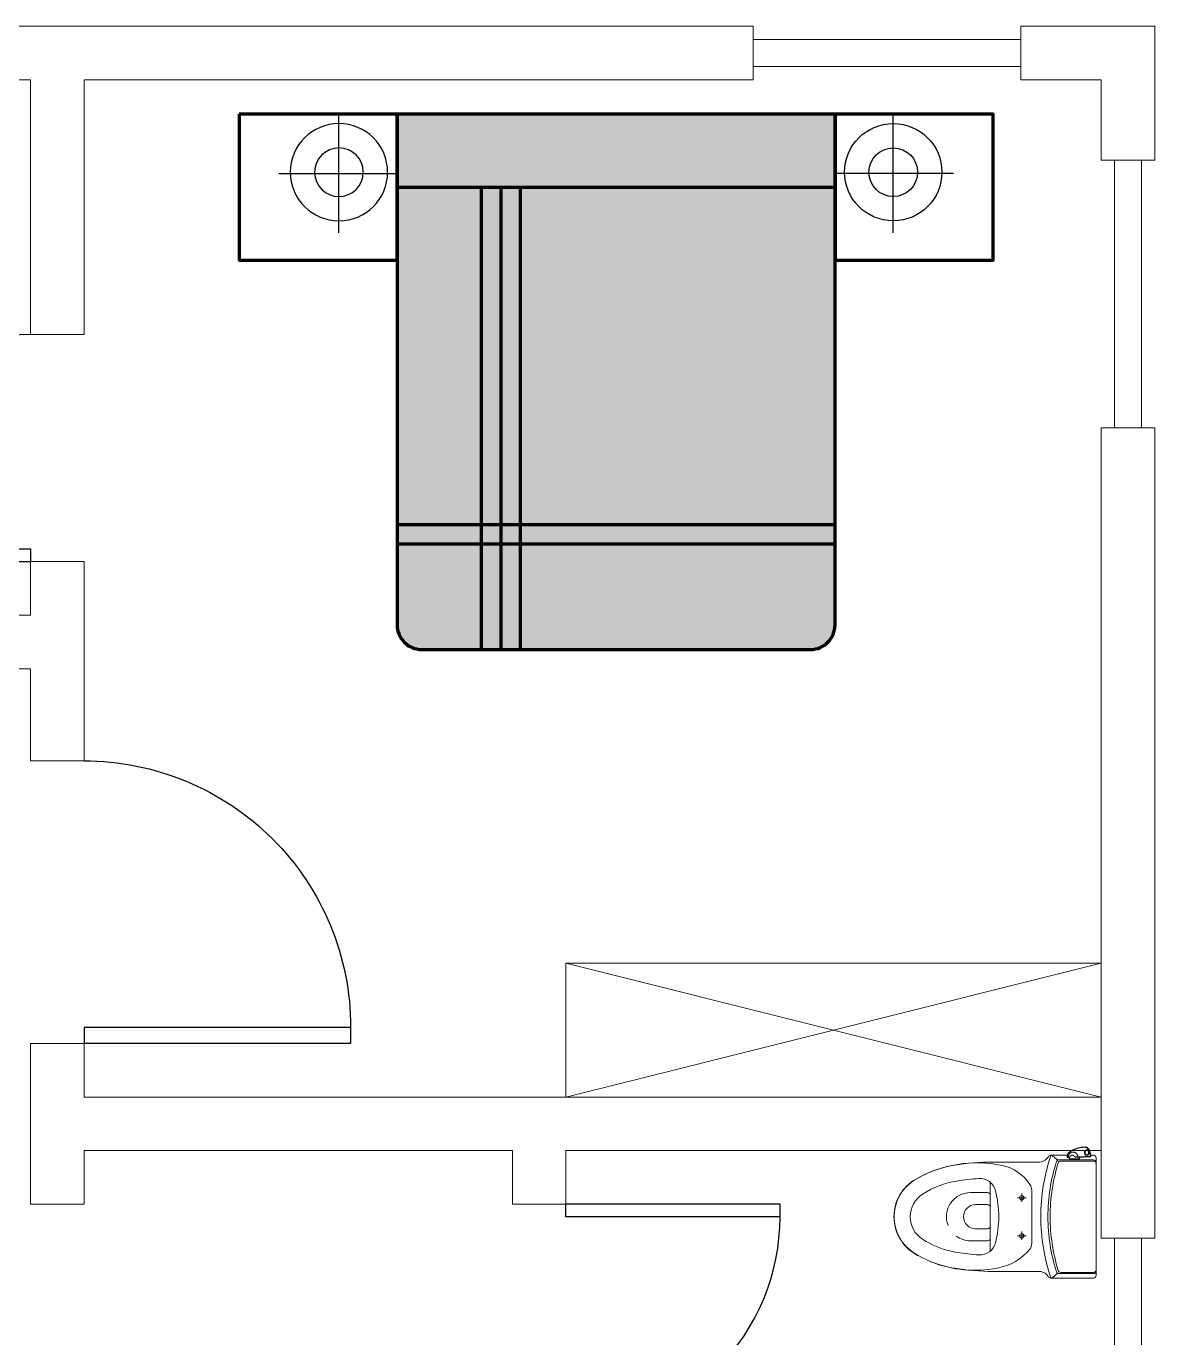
# Model space of a CAD drawing. Header units: inches. Extents: x -179 to 300, y 123 to 718.
# Drawn here: x 251.74 to 261.84, y 290.03 to 301.77 of the extents above; entities that cross this region are included whole.
import ezdxf

# ---------------------------------------------------------------- set-up
doc = ezdxf.new("R2010")
doc.units = ezdxf.units.IN
doc.header["$MEASUREMENT"] = 0
doc.linetypes.add('ACAD_ISO02W100', pattern=[15, 12, -3])
doc.layers.add('FUR', color=6, linetype='Continuous')

# ---------------------------------------------------------------- blocks, each defined once
blk = doc.blocks.new('DESK4')
at = {"color": 0}
for p, q in [((0, 1), (-0.06, 1)), ((0, 0), (-0.06, 0))]:
    blk.add_line(p, q, dxfattribs=at)
blk.add_lwpolyline([(-0.06, 1), (-0.06, 0)], dxfattribs=at)
blk.add_lwpolyline([(1, 0, 0.414214), (0, 1), (0, 0)], format="xyb", dxfattribs=at)
blk = doc.blocks.new('A$C255C3C12')
at = {"layer": 'FUR'}
for p, q in [((243.5, 486.7), (243.5, 0)), ((487.1, 239.3), (0, 239.3))]:
    blk.add_line(p, q, dxfattribs=at)
for radius in [200, 100]:
    blk.add_circle((238.2, 239.3), radius, dxfattribs=at)
blk = doc.blocks.new('豪华大床')
at = {"linetype": 'ACAD_ISO02W100', "lineweight": 100, "true_color": 0xcd2027}
h = blk.add_hatch(color=242, dxfattribs=at)
h.dxf.hatch_style = 1
h.paths.add_polyline_path([(300, 2450), (0, 2450), (0, 650), (300, 650)])
at = {"linetype": 'ACAD_ISO02W100', "lineweight": 100, "true_color": 0xf8d731}
h = blk.add_hatch(color=40, dxfattribs=at)
h.dxf.hatch_style = 1
h.paths.add_polyline_path([(1687.8, 2450), (300, 2450), (300, 1155.6), (1687.8, 1155.6)])
h.paths.add_polyline_path([(1687.8, 995.6), (300, 995.6), (300, 650), (600, 650), (1687.8, 650)])
h.paths.add_polyline_path([(2200, 995.6), (1767.8, 995.6), (1767.8, 650), (2100, 650, 0.414214), (2200, 750)])
h.paths.add_polyline_path([(2200, 2350, 0.414214), (2100, 2450), (1767.8, 2450), (1767.8, 1155.6), (2200, 1155.6)])
at = {"linetype": 'ACAD_ISO02W100', "lineweight": 100, "true_color": 0x991b1e}
h = blk.add_hatch(color=244, dxfattribs=at)
h.dxf.hatch_style = 1
h.paths.add_polyline_path([(1767.8, 2450), (1687.8, 2450), (1687.8, 1155.6), (1767.8, 1155.6)])
h.paths.add_polyline_path([(1767.8, 1155.6), (1687.8, 1155.6), (1687.8, 1075.6), (1767.8, 1075.6)])
h.paths.add_polyline_path([(2200, 1155.6), (1767.8, 1155.6), (1767.8, 1075.6), (2200, 1075.6)])
h.paths.add_polyline_path([(2200, 1075.6), (1767.8, 1075.6), (1767.8, 995.6), (2200, 995.6)])
h.paths.add_polyline_path([(1767.8, 1075.6), (1687.8, 1075.6), (1687.8, 995.6), (1767.8, 995.6)])
h.paths.add_polyline_path([(1767.8, 995.6), (1687.8, 995.6), (1687.8, 650), (1767.8, 650)])
h.paths.add_polyline_path([(1687.8, 1155.6), (300, 1155.6), (300, 1075.6), (1687.8, 1075.6)])
h.paths.add_polyline_path([(1687.8, 1075.6), (300, 1075.6), (300, 995.6), (1687.8, 995.6)])
at = {"layer": 'FUR', "color": 0, "lineweight": 100}
for p, q in [((300, 650), (300, 2450)), ((1687.8, 2450), (1687.8, 650)), ((1767.8, 2450), (1767.8, 650)), ((300, 1155.6), (2200, 1155.6)), ((300, 1075.6), (2200, 1075.6)), ((300, 995.6), (2200, 995.6))]:
    blk.add_line(p, q, dxfattribs=at)
for points in [[(0, 2450), (600, 2450), (600, 3100), (0, 3100)], [(0, 0), (600, 0), (600, 650), (0, 650)]]:
    blk.add_lwpolyline(points, close=True, dxfattribs=at)
blk.add_lwpolyline([(0, 650), (2100, 650, 0.414214), (2200, 750), (2200, 2350, 0.414214), (2100, 2450), (0, 2450)], format="xyb", close=True, dxfattribs=at)
blk.add_blockref('A$C255C3C12', (0, 2450), dxfattribs=at)
at = {"layer": 'FUR', "color": 0, "lineweight": 100, "xscale": -1, "rotation": 180}
blk.add_blockref('A$C255C3C12', (0, 650), dxfattribs=at)

msp = doc.modelspace()

# ---------------------------------------------------------------- linework, layer by layer
at = {"lineweight": 0}
for p, q in [((251.06155, 301.7668), (258.24763, 301.7668)), ((258.24763, 301.28773), (258.24763, 301.7668)), ((260.64299, 301.7668), (261.84067, 301.7668)), ((260.64299, 301.28773), (260.64299, 301.7668)), ((261.84067, 301.7668), (261.84067, 300.56912)), ((258.24763, 301.64703), (260.64299, 301.64703)), ((258.24763, 301.4075), (260.64299, 301.4075)), ((251.06155, 301.28773), (251.78016, 301.28773)), ((251.78016, 301.28773), (251.78016, 299.00735)), ((252.25923, 301.28773), (258.24763, 301.28773)), ((252.25923, 301.28773), (252.25923, 299.00735)), ((260.64299, 301.28773), (261.3616, 301.28773)), ((261.3616, 301.28773), (261.3616, 300.56912)), ((261.3616, 300.56912), (261.84067, 300.56912)), ((261.48137, 300.56912), (261.48137, 298.17376)), ((261.7209, 300.56912), (261.7209, 298.17376)), ((251.78016, 299.00735), (252.25923, 299.00735)), ((261.3616, 298.17376), (261.3616, 291.70629)), ((261.3616, 298.17376), (261.84067, 298.17376)), ((261.84067, 298.17376), (261.84067, 290.92131)), ((251.78016, 297.09106), (251.78016, 296.49701)), ((251.78016, 296.97608), (252.25923, 296.97608)), ((252.25923, 296.97608), (252.25923, 295.19336)), ((247.46851, 296.49701), (251.78016, 296.49701)), ((246.98944, 296.01794), (251.78016, 296.01794)), ((251.78016, 296.01794), (251.78016, 295.19336)), ((251.78016, 295.19336), (252.25923, 295.19336)), ((261.3616, 293.38304), (256.57088, 293.38304)), ((256.57088, 293.38304), (256.57088, 292.18536)), ((261.3616, 292.18536), (256.57088, 293.38304)), ((256.57088, 292.18536), (261.3616, 293.38304)), ((261.3616, 292.18536), (261.3616, 293.38304)), ((252.25923, 292.80758), (252.25923, 292.18536)), ((251.78016, 292.66443), (251.78016, 292.18536)), ((252.25923, 292.66443), (251.78016, 292.66443)), ((251.78016, 291.22722), (251.78016, 292.18536)), ((252.25923, 292.18536), (261.3616, 292.18536)), ((256.57088, 292.18536), (261.3616, 292.18536)), ((252.25923, 291.70629), (256.09181, 291.70629)), ((252.25923, 291.22722), (252.25923, 291.70629)), ((256.09181, 291.70629), (256.09181, 291.22722)), ((256.57088, 291.70629), (256.57088, 291.11224)), ((256.57088, 291.70629), (261.3616, 291.70629)), ((260.91331, 291.66387), (261.05873, 291.66387)), ((261.05593, 291.65268), (261.05592, 291.65207)), ((261.05592, 291.65207), (261.05594, 291.65145)), ((261.05597, 291.6533), (261.05593, 291.65268)), ((261.05594, 291.65145), (261.05599, 291.65085)), ((261.05604, 291.65392), (261.05597, 291.6533)), ((261.05599, 291.65085), (261.05607, 291.65025)), ((261.05611, 291.65432), (261.05604, 291.65392)), ((261.05607, 291.65025), (261.05619, 291.64965)), ((261.0565, 291.65654), (261.05611, 291.65433)), ((261.05619, 291.64965), (261.05633, 291.64907)), ((261.05633, 291.64907), (261.05651, 291.64849)), ((261.0573, 291.66084), (261.0565, 291.65654)), ((261.05651, 291.64849), (261.05671, 291.64792)), ((261.0567, 291.65324), (261.05665, 291.65244)), ((261.05665, 291.65244), (261.05667, 291.65164)), ((261.05667, 291.65164), (261.05676, 291.65086)), ((261.0568, 291.65403), (261.0567, 291.65324)), ((261.05671, 291.64792), (261.05695, 291.64737)), ((261.05676, 291.65086), (261.05691, 291.6501)), ((261.058, 291.66052), (261.0568, 291.65403)), ((261.05691, 291.6501), (261.05711, 291.64937)), ((261.05695, 291.64737), (261.05722, 291.64685)), ((261.05711, 291.64937), (261.05738, 291.64868)), ((261.05722, 291.64685), (261.05751, 291.64635)), ((261.05743, 291.66155), (261.0573, 291.66084)), ((261.05738, 291.64868), (261.05771, 291.64804)), ((261.05772, 291.66294), (261.05743, 291.66155)), ((261.05751, 291.64635), (261.05783, 291.64589)), ((261.05771, 291.64804), (261.05808, 291.64746)), ((261.05804, 291.6643), (261.05772, 291.66294)), ((261.05783, 291.64589), (261.05817, 291.64546)), ((261.05841, 291.66252), (261.058, 291.66052)), ((261.05838, 291.66564), (261.05804, 291.6643)), ((261.05808, 291.64746), (261.05851, 291.64694)), ((261.05817, 291.64546), (261.05854, 291.64505)), ((261.05874, 291.66696), (261.05838, 291.66564)), ((261.05888, 291.66451), (261.05841, 291.66252)), ((261.05851, 291.64694), (261.05898, 291.64649)), ((261.05854, 291.64505), (261.05894, 291.64467)), ((261.05913, 291.66826), (261.05874, 291.66696)), ((261.05941, 291.66645), (261.05888, 291.66451)), ((261.05894, 291.64467), (261.05935, 291.64433)), ((261.05898, 291.64649), (261.05949, 291.64612)), ((261.05954, 291.66953), (261.05913, 291.66826)), ((261.05935, 291.64433), (261.05979, 291.64402)), ((261.05999, 291.66836), (261.05941, 291.66645)), ((261.05949, 291.64612), (261.06003, 291.64582)), ((261.05998, 291.67079), (261.05954, 291.66953)), ((261.05979, 291.64402), (261.06024, 291.64375)), ((261.06044, 291.67202), (261.05998, 291.67079)), ((261.06067, 291.67033), (261.05999, 291.66836)), ((261.06003, 291.64582), (261.0606, 291.64561)), ((261.06024, 291.64375), (261.0607, 291.64351)), ((261.06092, 291.67323), (261.06044, 291.67202)), ((261.0606, 291.64561), (261.06118, 291.64549)), ((261.06142, 291.67226), (261.06067, 291.67033)), ((261.0607, 291.64351), (261.06117, 291.64332)), ((261.06143, 291.67442), (261.06092, 291.67323)), ((261.06117, 291.64332), (261.06165, 291.64317)), ((261.06118, 291.64549), (261.06192, 291.64547)), ((261.06224, 291.67414), (261.06142, 291.67226)), ((261.06195, 291.67557), (261.06143, 291.67442)), ((261.06165, 291.64317), (261.06213, 291.64306)), ((261.06192, 291.64547), (261.0643, 291.64563)), ((261.0625, 291.6767), (261.06195, 291.67557)), ((261.06213, 291.64306), (261.06262, 291.64298)), ((261.0631, 291.67592), (261.06224, 291.67414)), ((261.06307, 291.67779), (261.0625, 291.6767)), ((261.06262, 291.64298), (261.06273, 291.64297)), ((261.06275, 291.64297), (261.06273, 291.64297)), ((261.06356, 291.64296), (261.06275, 291.64297)), ((261.06366, 291.67886), (261.06307, 291.67779)), ((261.06403, 291.67765), (261.0631, 291.67592)), ((261.0633, 291.64292), (261.06746, 291.64254)), ((261.06593, 291.64311), (261.06356, 291.64296)), ((261.06356, 291.64296), (261.06578, 291.64276)), ((261.06427, 291.6799), (261.06366, 291.67886)), ((261.06503, 291.67931), (261.06403, 291.67765)), ((261.0649, 291.68091), (261.06427, 291.6799)), ((261.0643, 291.64563), (261.06481, 291.64841)), ((261.0643, 291.64563), (261.06603, 291.64577)), ((261.06481, 291.64841), (261.06543, 291.65118)), ((261.06555, 291.68188), (261.0649, 291.68091)), ((261.06612, 291.68095), (261.06503, 291.67931)), ((261.06543, 291.65118), (261.06614, 291.65391)), ((261.06621, 291.68282), (261.06555, 291.68188)), ((261.06578, 291.64276), (261.06801, 291.64255)), ((261.06767, 291.64323), (261.06593, 291.64311)), ((261.06603, 291.64577), (261.06767, 291.64593)), ((261.06728, 291.68251), (261.06612, 291.68095)), ((261.06614, 291.65391), (261.06694, 291.65659)), ((261.0669, 291.68374), (261.06621, 291.68282)), ((261.0676, 291.68461), (261.0669, 291.68374)), ((261.06694, 291.65659), (261.06785, 291.65923)), ((261.06851, 291.68399), (261.06728, 291.68251)), ((261.06746, 291.64254), (261.06773, 291.64252)), ((261.06831, 291.68546), (261.0676, 291.68461)), ((261.06767, 291.64593), (261.06951, 291.64612)), ((261.06933, 291.64335), (261.06767, 291.64323)), ((261.06773, 291.64252), (261.06786, 291.64251)), ((261.06785, 291.65923), (261.06884, 291.66179)), ((261.06786, 291.64251), (261.068, 291.64251)), ((261.068, 291.64251), (261.06856, 291.6425)), ((261.06801, 291.64255), (261.06828, 291.64253)), ((261.06828, 291.64253), (261.06856, 291.6425)), ((261.06904, 291.68626), (261.06831, 291.68546)), ((261.06975, 291.68533), (261.06851, 291.68399)), ((261.06856, 291.6425), (261.0686, 291.6425)), ((261.0686, 291.6425), (261.0703, 291.64253)), ((261.06884, 291.66179), (261.06976, 291.66392)), ((261.06979, 291.68703), (261.06904, 291.68626)), ((261.07091, 291.64348), (261.06933, 291.64335)), ((261.06951, 291.64612), (261.07122, 291.64633)), ((261.07106, 291.68657), (261.06975, 291.68533)), ((261.06976, 291.66392), (261.07074, 291.666)), ((261.07055, 291.68778), (261.06979, 291.68703)), ((261.0703, 291.64253), (261.07205, 291.64254)), ((261.07133, 291.68848), (261.07055, 291.68778)), ((261.07074, 291.666), (261.07179, 291.66803)), ((261.0724, 291.64361), (261.07091, 291.64348)), ((261.07242, 291.68771), (261.07106, 291.68657)), ((261.07122, 291.64633), (261.0728, 291.64655)), ((261.07197, 291.68903), (261.07133, 291.68848)), ((261.07179, 291.66803), (261.0729, 291.66999)), ((261.07199, 291.68904), (261.07252, 291.68947)), ((261.07205, 291.64254), (261.0738, 291.64255)), ((261.07376, 291.64375), (261.0724, 291.64361)), ((261.07699, 291.69119), (261.07242, 291.68771)), ((261.07252, 291.68947), (261.07652, 291.69254)), ((261.0728, 291.64655), (261.07429, 291.64679)), ((261.0729, 291.66999), (261.07411, 291.67196)), ((261.07504, 291.64389), (261.07376, 291.64375)), ((261.0738, 291.64255), (261.07562, 291.64255)), ((261.07411, 291.67196), (261.07538, 291.67386)), ((261.07429, 291.64679), (261.07565, 291.64704)), ((261.07623, 291.64403), (261.07504, 291.64389)), ((261.07538, 291.67386), (261.07672, 291.67568)), ((261.07562, 291.64255), (261.07697, 291.64255)), ((261.07565, 291.64704), (261.07687, 291.6473)), ((261.07734, 291.64417), (261.07623, 291.64403)), ((261.07652, 291.69254), (261.08061, 291.69552)), ((261.07672, 291.67568), (261.07811, 291.67743)), ((261.07687, 291.6473), (261.07767, 291.64751)), ((261.08166, 291.69453), (261.07699, 291.69119)), ((261.07731, 291.63381), (261.16591, 291.63381)), ((261.07738, 291.6445), (261.07736, 291.64445)), ((261.07746, 291.64476), (261.07738, 291.6445)), ((261.07757, 291.64507), (261.07746, 291.64476)), ((261.07779, 291.64554), (261.07757, 291.64507)), ((261.07767, 291.64751), (261.07841, 291.64771)), ((261.07807, 291.64605), (261.07779, 291.64554)), ((261.07841, 291.64658), (261.07807, 291.64605)), ((261.07811, 291.67743), (261.07952, 291.67905)), ((261.07841, 291.64771), (261.07908, 291.64793)), ((261.079, 291.64738), (261.07841, 291.64658)), ((261.07969, 291.64815), (261.079, 291.64738)), ((261.07908, 291.64793), (261.0797, 291.64815)), ((261.07952, 291.67905), (261.08098, 291.68059)), ((261.0797, 291.64815), (261.07969, 291.64815)), ((261.08042, 291.64976), (261.0797, 291.64815)), ((261.08122, 291.6513), (261.08042, 291.64976)), ((261.08061, 291.69552), (261.08478, 291.6984)), ((261.08098, 291.68059), (261.08249, 291.68206)), ((261.08209, 291.65277), (261.08122, 291.6513)), ((261.08623, 291.69763), (261.08166, 291.69453)), ((261.08323, 291.65445), (261.08209, 291.65277)), ((261.08249, 291.68206), (261.08405, 291.68344)), ((261.08446, 291.65603), (261.08323, 291.65445)), ((261.08405, 291.68344), (261.08571, 291.68477)), ((261.08579, 291.65749), (261.08446, 291.65603)), ((261.08478, 291.6984), (261.08902, 291.70119)), ((261.08571, 291.68477), (261.08741, 291.68602)), ((261.08719, 291.65882), (261.08579, 291.65749)), ((261.0909, 291.7006), (261.08623, 291.69763)), ((261.08867, 291.66002), (261.08719, 291.65882)), ((261.08741, 291.68602), (261.08916, 291.68717)), ((261.09024, 291.66112), (261.08867, 291.66002)), ((261.08902, 291.70119), (261.09334, 291.70387)), ((261.08916, 291.68717), (261.09095, 291.68822)), ((261.09189, 291.66207), (261.09024, 291.66112)), ((261.09567, 291.70347), (261.0909, 291.7006)), ((261.09095, 291.68822), (261.09269, 291.68912)), ((261.09359, 291.66288), (261.09189, 291.66207)), ((261.09269, 291.68912), (261.09446, 291.68993)), ((261.09334, 291.70387), (261.09773, 291.70646)), ((261.09534, 291.66354), (261.09359, 291.66288)), ((261.09446, 291.68993), (261.09625, 291.69065)), ((261.09711, 291.66406), (261.09534, 291.66354)), ((261.10052, 291.70621), (261.09567, 291.70347)), ((261.09625, 291.69065), (261.09808, 291.69128)), ((261.09888, 291.66441), (261.09711, 291.66406)), ((261.09773, 291.70646), (261.1022, 291.70895)), ((261.09808, 291.69128), (261.09998, 291.69182)), ((261.10068, 291.66462), (261.09888, 291.66441)), ((261.09998, 291.69182), (261.10191, 291.69226)), ((261.10545, 291.70884), (261.10052, 291.70621)), ((261.10249, 291.66469), (261.10068, 291.66462)), ((261.10191, 291.69226), (261.10385, 291.69259)), ((261.1022, 291.70895), (261.10674, 291.71135)), ((261.1043, 291.66461), (261.10249, 291.66469)), ((261.10385, 291.69259), (261.10581, 291.69282)), ((261.10611, 291.66438), (261.1043, 291.66461)), ((261.11023, 291.71123), (261.10545, 291.70884)), ((261.10581, 291.69282), (261.10831, 291.69296)), ((261.10781, 291.66404), (261.10611, 291.66438)), ((261.10674, 291.71135), (261.11136, 291.71364)), ((261.10949, 291.66357), (261.10781, 291.66404)), ((261.10831, 291.69296), (261.11082, 291.69293)), ((261.11115, 291.66297), (261.10949, 291.66357)), ((261.11508, 291.71352), (261.11023, 291.71123)), ((261.11082, 291.69293), (261.11333, 291.69273)), ((261.11278, 291.66225), (261.11115, 291.66297)), ((261.11136, 291.71364), (261.11604, 291.71584)), ((261.11437, 291.66141), (261.11278, 291.66225)), ((261.11333, 291.69273), (261.11527, 291.69246)), ((261.11587, 291.66047), (261.11437, 291.66141)), ((261.12001, 291.71571), (261.11508, 291.71352)), ((261.11527, 291.69246), (261.1172, 291.69208)), ((261.11733, 291.65941), (261.11587, 291.66047)), ((261.11604, 291.71584), (261.12101, 291.71804)), ((261.1172, 291.69208), (261.11911, 291.69161)), ((261.11873, 291.65824), (261.11733, 291.65941)), ((261.12006, 291.65697), (261.11873, 291.65824)), ((261.11911, 291.69161), (261.12101, 291.69104)), ((261.12502, 291.71778), (261.12001, 291.71571)), ((261.12131, 291.6556), (261.12006, 291.65697)), ((261.12101, 291.71804), (261.12605, 291.72012)), ((261.12101, 291.69104), (261.12344, 291.69016)), ((261.12228, 291.65439), (261.12131, 291.6556)), ((261.12319, 291.65311), (261.12228, 291.65439)), ((261.12403, 291.65177), (261.12319, 291.65311)), ((261.12344, 291.69016), (261.12583, 291.68912)), ((261.12481, 291.65038), (261.12403, 291.65177)), ((261.12481, 291.65038), (261.1272, 291.65028)), ((261.12482, 291.65038), (261.12481, 291.65038)), ((261.12698, 291.64974), (261.12482, 291.65038)), ((261.13009, 291.71975), (261.12502, 291.71778)), ((261.12583, 291.68912), (261.12817, 291.68793)), ((261.12605, 291.72012), (261.13117, 291.7221)), ((261.12913, 291.64907), (261.12698, 291.64974)), ((261.1272, 291.65028), (261.1296, 291.6502)), ((261.12817, 291.68793), (261.12993, 291.6869)), ((261.13055, 291.64863), (261.12913, 291.64907)), ((261.1296, 291.6502), (261.132, 291.65012)), ((261.12993, 291.6869), (261.13167, 291.68579)), ((261.13523, 291.72161), (261.13009, 291.71975)), ((261.13196, 291.64821), (261.13055, 291.64863)), ((261.13117, 291.7221), (261.13636, 291.72397)), ((261.13167, 291.68579), (261.13336, 291.68459)), ((261.13337, 291.64782), (261.13196, 291.64821)), ((261.132, 291.65012), (261.1344, 291.65006)), ((261.13336, 291.68459), (261.13501, 291.68331)), ((261.13441, 291.64757), (261.13337, 291.64782)), ((261.1344, 291.65006), (261.13679, 291.65002)), ((261.13545, 291.64736), (261.13441, 291.64757)), ((261.13501, 291.68331), (261.13712, 291.6815)), ((261.14045, 291.72337), (261.13523, 291.72161)), ((261.13647, 291.64721), (261.13545, 291.64736)), ((261.13636, 291.72397), (261.14162, 291.72573)), ((261.13748, 291.64714), (261.13647, 291.64721)), ((261.13679, 291.65002), (261.13917, 291.64999)), ((261.13712, 291.6815), (261.13914, 291.67955)), ((261.13986, 291.64716), (261.13748, 291.64714)), ((261.13914, 291.67955), (261.14106, 291.67748)), ((261.13917, 291.64999), (261.1416, 291.64997)), ((261.14222, 291.6472), (261.13986, 291.64716)), ((261.14573, 291.72501), (261.14045, 291.72337)), ((261.14106, 291.67748), (261.14248, 291.6758)), ((261.1416, 291.64997), (261.14401, 291.64996)), ((261.14162, 291.72573), (261.14742, 291.72752)), ((261.14455, 291.64724), (261.14222, 291.6472)), ((261.14248, 291.6758), (261.14384, 291.67405)), ((261.14384, 291.67405), (261.14513, 291.67223)), ((261.14401, 291.64996), (261.14639, 291.64996)), ((261.14686, 291.64728), (261.14455, 291.64724)), ((261.14513, 291.67223), (261.14636, 291.67036)), ((261.15107, 291.72655), (261.14573, 291.72501)), ((261.14636, 291.67036), (261.14751, 291.66843)), ((261.14639, 291.64996), (261.14873, 291.64998)), ((261.14906, 291.64734), (261.14686, 291.64728)), ((261.14742, 291.72752), (261.15331, 291.72918)), ((261.14751, 291.66843), (261.1486, 291.66644)), ((261.1486, 291.66644), (261.14961, 291.6644)), ((261.14873, 291.64998), (261.15016, 291.65)), ((261.15123, 291.64739), (261.14906, 291.64734)), ((261.14961, 291.6644), (261.15055, 291.66232)), ((261.15016, 291.65), (261.15156, 291.65002)), ((261.15055, 291.66232), (261.15143, 291.66013)), ((261.15648, 291.72797), (261.15107, 291.72655)), ((261.15336, 291.64746), (261.15123, 291.64739)), ((261.15143, 291.66013), (261.15224, 291.6579)), ((261.15156, 291.65002), (261.15296, 291.65004)), ((261.15224, 291.6579), (261.15296, 291.65562)), ((261.15296, 291.65562), (261.15359, 291.65332)), ((261.15296, 291.65004), (261.15433, 291.65007)), ((261.15331, 291.72918), (261.15927, 291.73071)), ((261.15545, 291.64753), (261.15336, 291.64746)), ((261.15359, 291.65332), (261.15398, 291.6517)), ((261.15398, 291.6517), (261.15433, 291.65007)), ((261.15433, 291.65007), (261.15858, 291.65022)), ((261.16222, 291.72935), (261.15648, 291.72797)), ((261.15839, 291.64598), (261.15847, 291.64613)), ((261.15885, 291.64597), (261.15839, 291.64598)), ((261.15847, 291.64613), (261.15869, 291.64627)), ((261.15858, 291.65022), (261.16429, 291.65042)), ((261.15869, 291.64627), (261.15906, 291.64642)), ((261.15927, 291.64603), (261.15885, 291.64597)), ((261.15906, 291.64642), (261.15957, 291.64657)), ((261.15927, 291.73071), (261.16529, 291.7321)), ((261.15966, 291.64614), (261.15927, 291.64603)), ((261.15957, 291.64657), (261.16022, 291.64671)), ((261.16002, 291.6463), (261.15966, 291.64614)), ((261.15975, 291.64651), (261.15976, 291.64651)), ((261.15976, 291.64651), (261.15979, 291.64652)), ((261.15979, 291.64652), (261.15985, 291.64654)), ((261.15985, 291.64654), (261.15995, 291.64658)), ((261.15995, 291.64658), (261.16009, 291.64662)), ((261.16053, 291.64659), (261.16002, 291.6463)), ((261.16009, 291.64662), (261.16028, 291.64666)), ((261.16022, 291.64671), (261.161, 291.64685)), ((261.16028, 291.64666), (261.16051, 291.64671)), ((261.16051, 291.64671), (261.16065, 291.64674)), ((261.16077, 291.64676), (261.16053, 291.64659)), ((261.161, 291.64685), (261.16192, 291.64698)), ((261.16192, 291.64698), (261.16296, 291.64711)), ((261.16803, 291.7306), (261.16222, 291.72935)), ((261.16296, 291.64711), (261.16412, 291.64724)), ((261.16412, 291.64724), (261.16539, 291.64736)), ((261.16429, 291.65042), (261.17004, 291.65062)), ((261.16529, 291.7321), (261.17138, 291.73335)), ((261.16539, 291.64736), (261.1668, 291.64747)), ((261.1668, 291.64747), (261.16833, 291.64758)), ((261.17391, 291.73173), (261.16803, 291.7306)), ((261.16833, 291.64758), (261.16996, 291.64768)), ((261.16996, 291.64768), (261.17167, 291.64778)), ((261.17004, 291.65062), (261.17583, 291.65081)), ((261.17138, 291.73335), (261.17754, 291.73447)), ((261.17167, 291.64778), (261.17347, 291.64786)), ((261.17347, 291.64786), (261.17528, 291.64794)), ((261.17983, 291.73273), (261.17391, 291.73173)), ((261.17528, 291.64794), (261.17714, 291.648)), ((261.17583, 291.65081), (261.18285, 291.65102)), ((261.17714, 291.648), (261.17722, 291.648)), ((261.17718, 291.64799), (261.17722, 291.648)), ((261.17722, 291.648), (261.1837, 291.64821)), ((261.17754, 291.73447), (261.18376, 291.73545)), ((261.18581, 291.73361), (261.17983, 291.73273)), ((261.18285, 291.65102), (261.18991, 291.65123)), ((261.1837, 291.64821), (261.19031, 291.64841)), ((261.18376, 291.73545), (261.19003, 291.73629)), ((261.19176, 291.73435), (261.18581, 291.73361)), ((261.18991, 291.65123), (261.19704, 291.65143)), ((261.19003, 291.73629), (261.19529, 291.73689)), ((261.19031, 291.64841), (261.19696, 291.6486)), ((261.19775, 291.73496), (261.19176, 291.73435)), ((261.19529, 291.73689), (261.20059, 291.73739)), ((261.19696, 291.6486), (261.20366, 291.64878)), ((261.19704, 291.65143), (261.20421, 291.65162)), ((261.20378, 291.73545), (261.19775, 291.73496)), ((261.20059, 291.73739), (261.20592, 291.73779)), ((261.20366, 291.64878), (261.2104, 291.64895)), ((261.20985, 291.73582), (261.20378, 291.73545)), ((261.20421, 291.65162), (261.21142, 291.65181)), ((261.20592, 291.73779), (261.21128, 291.73809)), ((261.21596, 291.73606), (261.20985, 291.73582)), ((261.2104, 291.64895), (261.21719, 291.64912)), ((261.21128, 291.73809), (261.21666, 291.73829)), ((261.21142, 291.65181), (261.21874, 291.65198)), ((261.2116, 291.68692), (261.21163, 291.68912)), ((261.21174, 291.68472), (261.2116, 291.68692)), ((261.21163, 291.68912), (261.21184, 291.69131)), ((261.21205, 291.68255), (261.21174, 291.68472)), ((261.21184, 291.69131), (261.21221, 291.69349)), ((261.21253, 291.68041), (261.21205, 291.68255)), ((261.21221, 291.69349), (261.21275, 291.69564)), ((261.21319, 291.67833), (261.21253, 291.68041)), ((261.21275, 291.69564), (261.21347, 291.69774)), ((261.21401, 291.67631), (261.21319, 291.67833)), ((261.21347, 291.69774), (261.21436, 291.69978)), ((261.2148, 291.67474), (261.21401, 291.67631)), ((261.21436, 291.69978), (261.21541, 291.70174)), ((261.21569, 291.67324), (261.2148, 291.67474)), ((261.21541, 291.70174), (261.21639, 291.70324)), ((261.2167, 291.67181), (261.21569, 291.67324)), ((261.21795, 291.73605), (261.21596, 291.73606)), ((261.21628, 291.68895), (261.21626, 291.68711)), ((261.21626, 291.68711), (261.21637, 291.68529)), ((261.21644, 291.69078), (261.21628, 291.68895)), ((261.21637, 291.68529), (261.21661, 291.68347)), ((261.21639, 291.70324), (261.21746, 291.70467)), ((261.21673, 291.69259), (261.21644, 291.69078)), ((261.21661, 291.68347), (261.21698, 291.68169)), ((261.21666, 291.73829), (261.21753, 291.73832)), ((261.21666, 291.73829), (261.21753, 291.73831)), ((261.21781, 291.67047), (261.2167, 291.67181)), ((261.21716, 291.69439), (261.21673, 291.69259)), ((261.21698, 291.68169), (261.2175, 291.67994)), ((261.21772, 291.69613), (261.21716, 291.69439)), ((261.21719, 291.64912), (261.22401, 291.64928)), ((261.21746, 291.70467), (261.21865, 291.70601)), ((261.2175, 291.67994), (261.21814, 291.67827)), ((261.21753, 291.73831), (261.21856, 291.73829)), ((261.21842, 291.69784), (261.21772, 291.69613)), ((261.21903, 291.66921), (261.21781, 291.67047)), ((261.21995, 291.73591), (261.21795, 291.73605)), ((261.21814, 291.67827), (261.21876, 291.67696)), ((261.21924, 291.69946), (261.21842, 291.69784)), ((261.21856, 291.73829), (261.22047, 291.73818)), ((261.21865, 291.70601), (261.21994, 291.70726)), ((261.21874, 291.65198), (261.2261, 291.65215)), ((261.21876, 291.67696), (261.21945, 291.67571)), ((261.22012, 291.66824), (261.21903, 291.66921)), ((261.21963, 291.7383), (261.21905, 291.73832)), ((261.22021, 291.70103), (261.21924, 291.69946)), ((261.21945, 291.67571), (261.22024, 291.67451)), ((261.22014, 291.73828), (261.21963, 291.7383)), ((261.21994, 291.70726), (261.22132, 291.7084)), ((261.22193, 291.73565), (261.21995, 291.73591)), ((261.22129, 291.66735), (261.22012, 291.66824)), ((261.22173, 291.73816), (261.22014, 291.73828)), ((261.2213, 291.70247), (261.22021, 291.70103)), ((261.22024, 291.67451), (261.22111, 291.67339)), ((261.22047, 291.73818), (261.22236, 291.73796)), ((261.22111, 291.67339), (261.22206, 291.67235)), ((261.22252, 291.66655), (261.22129, 291.66735)), ((261.22253, 291.70382), (261.2213, 291.70247)), ((261.22132, 291.7084), (261.22255, 291.70926)), ((261.22381, 291.73787), (261.22173, 291.73816)), ((261.22383, 291.73527), (261.22193, 291.73565)), ((261.22206, 291.67235), (261.22292, 291.67153)), ((261.22236, 291.73796), (261.2243, 291.73761)), ((261.22381, 291.66584), (261.22252, 291.66655)), ((261.22386, 291.705), (261.22253, 291.70382)), ((261.22255, 291.70926), (261.22384, 291.71002)), ((261.22292, 291.67153), (261.22383, 291.67079)), ((261.22581, 291.73747), (261.22381, 291.73787)), ((261.22515, 291.66523), (261.22381, 291.66584)), ((261.22571, 291.73477), (261.22383, 291.73527)), ((261.22383, 291.67079), (261.22478, 291.67013)), ((261.22384, 291.71002), (261.22519, 291.71069)), ((261.22483, 291.70572), (261.22386, 291.705)), ((261.22401, 291.64928), (261.23086, 291.64943)), ((261.2243, 291.73761), (261.22622, 291.73715)), ((261.22478, 291.67013), (261.2258, 291.66953)), ((261.22583, 291.70636), (261.22483, 291.70572)), ((261.22655, 291.66473), (261.22515, 291.66523)), ((261.22519, 291.71069), (261.22658, 291.71126)), ((261.22755, 291.73415), (261.22571, 291.73477)), ((261.2258, 291.66953), (261.22685, 291.66903)), ((261.22779, 291.73695), (261.22581, 291.73747)), ((261.22688, 291.70691), (261.22583, 291.70636)), ((261.2261, 291.65215), (261.23351, 291.6523)), ((261.22622, 291.73715), (261.2281, 291.73658)), ((261.22798, 291.66434), (261.22655, 291.66473)), ((261.22658, 291.71126), (261.22801, 291.71171)), ((261.22685, 291.66903), (261.22793, 291.66861)), ((261.22798, 291.70739), (261.22688, 291.70691)), ((261.22926, 291.73346), (261.22755, 291.73415)), ((261.22972, 291.7363), (261.22779, 291.73695)), ((261.22793, 291.66861), (261.22905, 291.66828)), ((261.2291, 291.70777), (261.22798, 291.70739)), ((261.22945, 291.66407), (261.22798, 291.66434)), ((261.22801, 291.71171), (261.22947, 291.71205)), ((261.2281, 291.73658), (261.2299, 291.73592)), ((261.22905, 291.66828), (261.2302, 291.66806)), ((261.23023, 291.70804), (261.2291, 291.70777)), ((261.23093, 291.73267), (261.22926, 291.73346)), ((261.23094, 291.66392), (261.22945, 291.66407)), ((261.22947, 291.71205), (261.23096, 291.71227)), ((261.23155, 291.73556), (261.22972, 291.7363)), ((261.2299, 291.73592), (261.23166, 291.73515)), ((261.2302, 291.66806), (261.23136, 291.66793)), ((261.2314, 291.70822), (261.23023, 291.70804)), ((261.23086, 291.64943), (261.23788, 291.64958)), ((261.23256, 291.73178), (261.23093, 291.73267)), ((261.23244, 291.66389), (261.23094, 291.66392)), ((261.23096, 291.71227), (261.23246, 291.71236)), ((261.23136, 291.66793), (261.23253, 291.66791)), ((261.23257, 291.7083), (261.2314, 291.70822)), ((261.23334, 291.73472), (261.23155, 291.73556)), ((261.23166, 291.73515), (261.23338, 291.73428)), ((261.23394, 291.66398), (261.23244, 291.66389)), ((261.23246, 291.71236), (261.23397, 291.71234)), ((261.23253, 291.66791), (261.2337, 291.66798)), ((261.23409, 291.73083), (261.23256, 291.73178)), ((261.23374, 291.70828), (261.23257, 291.7083)), ((261.23508, 291.73377), (261.23334, 291.73472)), ((261.23338, 291.73428), (261.2351, 291.73328)), ((261.23351, 291.6523), (261.24095, 291.65245)), ((261.2337, 291.66798), (261.23487, 291.66816)), ((261.2349, 291.70815), (261.23374, 291.70828)), ((261.23544, 291.6642), (261.23394, 291.66398)), ((261.23397, 291.71234), (261.23546, 291.71218)), ((261.23557, 291.72978), (261.23409, 291.73083)), ((261.23487, 291.66816), (261.23602, 291.66844)), ((261.23606, 291.70792), (261.2349, 291.70815)), ((261.23671, 291.73275), (261.23508, 291.73377)), ((261.2351, 291.73328), (261.23676, 291.73217)), ((261.23691, 291.66454), (261.23544, 291.6642)), ((261.23546, 291.71218), (261.23694, 291.71191)), ((261.23699, 291.72866), (261.23557, 291.72978)), ((261.23602, 291.66844), (261.23714, 291.66881)), ((261.23719, 291.70759), (261.23606, 291.70792)), ((261.23829, 291.73163), (261.23671, 291.73275)), ((261.23676, 291.73217), (261.23836, 291.73098)), ((261.23836, 291.66499), (261.23691, 291.66454)), ((261.23694, 291.71191), (261.23838, 291.71152)), ((261.23838, 291.72741), (261.23699, 291.72866)), ((261.23714, 291.66881), (261.23825, 291.66929)), ((261.23828, 291.70717), (261.23719, 291.70759)), ((261.23788, 291.64958), (261.24492, 291.64972)), ((261.23825, 291.66929), (261.23931, 291.66983)), ((261.23935, 291.70666), (261.23828, 291.70717)), ((261.23981, 291.73043), (261.23829, 291.73163)), ((261.23836, 291.73098), (261.23996, 291.72962)), ((261.23976, 291.66555), (261.23836, 291.66499)), ((261.23971, 291.72608), (261.23838, 291.72741)), ((261.23838, 291.71152), (261.23979, 291.71101)), ((261.23931, 291.66983), (261.24033, 291.67047)), ((261.24038, 291.70606), (261.23935, 291.70666)), ((261.24096, 291.72468), (261.23971, 291.72608)), ((261.24112, 291.66622), (261.23976, 291.66555)), ((261.23979, 291.71101), (261.24115, 291.7104)), ((261.2413, 291.72909), (261.23981, 291.73043)), ((261.23996, 291.72962), (261.24147, 291.72816)), ((261.24033, 291.67047), (261.24132, 291.67119)), ((261.24135, 291.7054), (261.24038, 291.70606)), ((261.24095, 291.65245), (261.24842, 291.65259)), ((261.24209, 291.72324), (261.24096, 291.72468)), ((261.24243, 291.66698), (261.24112, 291.66622)), ((261.24115, 291.7104), (261.24246, 291.70969)), ((261.24272, 291.72767), (261.2413, 291.72909)), ((261.24132, 291.67119), (261.24267, 291.67237)), ((261.24227, 291.70465), (261.24135, 291.7054)), ((261.24147, 291.72816), (261.2429, 291.72661)), ((261.24315, 291.72174), (261.24209, 291.72324)), ((261.24316, 291.70383), (261.24227, 291.70465)), ((261.24368, 291.66784), (261.24243, 291.66698)), ((261.24246, 291.70969), (261.24371, 291.70888)), ((261.24267, 291.67237), (261.24393, 291.67371)), ((261.24405, 291.72617), (261.24272, 291.72767)), ((261.2429, 291.72661), (261.24429, 291.72492)), ((261.24413, 291.72018), (261.24315, 291.72174)), ((261.24412, 291.70279), (261.24316, 291.70383)), ((261.2451, 291.66897), (261.24368, 291.66784)), ((261.24371, 291.70888), (261.2449, 291.70799)), ((261.24393, 291.67371), (261.24505, 291.67515)), ((261.24527, 291.72464), (261.24405, 291.72617)), ((261.24501, 291.70166), (261.24412, 291.70279)), ((261.24628, 291.71638), (261.24413, 291.72018)), ((261.24429, 291.72492), (261.24556, 291.72314)), ((261.2449, 291.70799), (261.24602, 291.70701)), ((261.24492, 291.64972), (261.252, 291.64985)), ((261.24582, 291.70046), (261.24501, 291.70166)), ((261.24505, 291.67515), (261.24604, 291.6767)), ((261.24641, 291.67021), (261.2451, 291.66897)), ((261.2464, 291.72303), (261.24527, 291.72464)), ((261.24556, 291.72314), (261.24673, 291.72128)), ((261.24654, 291.69921), (261.24582, 291.70046)), ((261.24602, 291.70701), (261.24726, 291.70575)), ((261.24604, 291.6767), (261.24689, 291.67832)), ((261.24834, 291.71252), (261.24628, 291.71638)), ((261.24744, 291.72137), (261.2464, 291.72303)), ((261.24762, 291.67155), (261.24641, 291.67021)), ((261.24718, 291.69789), (261.24654, 291.69921)), ((261.24689, 291.67832), (261.24761, 291.68002)), ((261.24784, 291.69621), (261.24718, 291.69789)), ((261.24726, 291.70575), (261.2484, 291.7044)), ((261.24964, 291.71749), (261.24748, 291.72129)), ((261.24863, 291.71939), (261.24752, 291.72131)), ((261.24761, 291.68002), (261.24818, 291.68176)), ((261.24873, 291.67297), (261.24762, 291.67155)), ((261.24837, 291.69446), (261.24784, 291.69621)), ((261.24818, 291.68176), (261.24863, 291.68356)), ((261.25029, 291.7086), (261.24834, 291.71252)), ((261.24875, 291.69268), (261.24837, 291.69446)), ((261.2484, 291.7044), (261.24944, 291.70296)), ((261.24842, 291.65259), (261.25305, 291.65267)), ((261.24984, 291.71722), (261.24863, 291.71939)), ((261.24863, 291.68356), (261.24893, 291.68536)), ((261.24973, 291.67446), (261.24873, 291.67297)), ((261.24901, 291.69086), (261.24875, 291.69268)), ((261.24893, 291.68536), (261.24909, 291.6872)), ((261.24912, 291.68903), (261.24901, 291.69086)), ((261.24909, 291.6872), (261.24912, 291.68903)), ((261.24944, 291.70296), (261.25036, 291.70145)), ((261.25173, 291.71356), (261.24964, 291.71749)), ((261.25081, 291.67641), (261.24973, 291.67446)), ((261.25101, 291.71504), (261.24984, 291.71722)), ((261.25214, 291.70463), (261.25029, 291.7086)), ((261.25036, 291.70145), (261.25117, 291.69989)), ((261.25173, 291.67845), (261.25081, 291.67641)), ((261.25215, 291.71284), (261.25101, 291.71504)), ((261.25117, 291.69989), (261.25202, 291.69786)), ((261.25372, 291.70955), (261.25173, 291.71356)), ((261.25247, 291.68054), (261.25173, 291.67845)), ((261.252, 291.64985), (261.25911, 291.64997)), ((261.25202, 291.69786), (261.25269, 291.69577)), ((261.25388, 291.7006), (261.25214, 291.70463)), ((261.25327, 291.71061), (261.25215, 291.71284)), ((261.25303, 291.68269), (261.25247, 291.68054)), ((261.25269, 291.69577), (261.25319, 291.69363)), ((261.25341, 291.68486), (261.25303, 291.68269)), ((261.25305, 291.65267), (261.25769, 291.65275)), ((261.25319, 291.69363), (261.25351, 291.69145)), ((261.25435, 291.70836), (261.25327, 291.71061)), ((261.25362, 291.68706), (261.25341, 291.68486)), ((261.25351, 291.69145), (261.25365, 291.68926)), ((261.25365, 291.68926), (261.25362, 291.68706)), ((261.2556, 291.7055), (261.25372, 291.70955)), ((261.25577, 291.69584), (261.25388, 291.7006)), ((261.25539, 291.7061), (261.25435, 291.70836)), ((261.2564, 291.70382), (261.25539, 291.7061)), ((261.25737, 291.70139), (261.2556, 291.7055)), ((261.25751, 291.69101), (261.25577, 291.69584)), ((261.25738, 291.70152), (261.2564, 291.70382)), ((261.25929, 291.69653), (261.25737, 291.70139)), ((261.25832, 291.69921), (261.25738, 291.70152)), ((261.2591, 291.68613), (261.25751, 291.69101)), ((261.25769, 291.65275), (261.25848, 291.65281)), ((261.25923, 291.69688), (261.25832, 291.69921)), ((261.25848, 291.65281), (261.25927, 291.65296)), ((261.26053, 291.6812), (261.2591, 291.68613)), ((261.25915, 291.64997), (261.26015, 291.65005)), ((261.2601, 291.69453), (261.25923, 291.69688)), ((261.25927, 291.65296), (261.26003, 291.65319)), ((261.26106, 291.69161), (261.25929, 291.69653)), ((261.26003, 291.65319), (261.26077, 291.65352)), ((261.26094, 291.69217), (261.2601, 291.69453)), ((261.26015, 291.65005), (261.26118, 291.65025)), ((261.26181, 291.67621), (261.26053, 291.6812)), ((261.26077, 291.65352), (261.26146, 291.65392)), ((261.26174, 291.6898), (261.26094, 291.69217)), ((261.26268, 291.68663), (261.26106, 291.69161)), ((261.26118, 291.65025), (261.26219, 291.65057)), ((261.26146, 291.65392), (261.26211, 291.65441)), ((261.2625, 291.68742), (261.26174, 291.6898)), ((261.26292, 291.67119), (261.26181, 291.67621)), ((261.26211, 291.65441), (261.2627, 291.65496)), ((261.26219, 291.65057), (261.26315, 291.65099)), ((261.26323, 291.68502), (261.2625, 291.68742)), ((261.26413, 291.68159), (261.26268, 291.68663)), ((261.2627, 291.65496), (261.26323, 291.65557)), ((261.26388, 291.66612), (261.26292, 291.67119)), ((261.26315, 291.65099), (261.26407, 291.65153)), ((261.26392, 291.68262), (261.26323, 291.68502)), ((261.26323, 291.65557), (261.26369, 291.65624)), ((261.26369, 291.65624), (261.26406, 291.65696)), ((261.26467, 291.66103), (261.26388, 291.66612)), ((261.26457, 291.6802), (261.26392, 291.68262)), ((261.26406, 291.65696), (261.26436, 291.65771)), ((261.26407, 291.65153), (261.26493, 291.65217)), ((261.26543, 291.67651), (261.26413, 291.68159)), ((261.26413, 291.65152), (261.2644, 291.6517)), ((261.26423, 291.66387), (261.29189, 291.66387)), ((261.26436, 291.65771), (261.26458, 291.65849)), ((261.2644, 291.6517), (261.26489, 291.65207)), ((261.26519, 291.67778), (261.26457, 291.6802)), ((261.26458, 291.65849), (261.26471, 291.65933)), ((261.26474, 291.66019), (261.26467, 291.66103)), ((261.26471, 291.65933), (261.26474, 291.66019)), ((261.26489, 291.65207), (261.26536, 291.65247)), ((261.26493, 291.65217), (261.2657, 291.6529)), ((261.26577, 291.67534), (261.26519, 291.67778)), ((261.26536, 291.65247), (261.2658, 291.6529)), ((261.26656, 291.67138), (261.26543, 291.67651)), ((261.2657, 291.6529), (261.2664, 291.65371)), ((261.26631, 291.6729), (261.26577, 291.67534)), ((261.2658, 291.6529), (261.2662, 291.65334)), ((261.2662, 291.65334), (261.26658, 291.65382)), ((261.26682, 291.67046), (261.26631, 291.6729)), ((261.2664, 291.65371), (261.26701, 291.6546)), ((261.26753, 291.66622), (261.26656, 291.67138)), ((261.26658, 291.65382), (261.26692, 291.65432)), ((261.26729, 291.668), (261.26682, 291.67046)), ((261.26692, 291.65432), (261.26724, 291.65484)), ((261.26701, 291.6546), (261.26751, 291.65555)), ((261.26724, 291.65484), (261.26753, 291.65539)), ((261.26772, 291.66552), (261.26729, 291.668)), ((261.26751, 291.65555), (261.26791, 291.65655)), ((261.26833, 291.66102), (261.26753, 291.66622)), ((261.26753, 291.65539), (261.26778, 291.65595)), ((261.26812, 291.66303), (261.26772, 291.66552)), ((261.26778, 291.65595), (261.268, 291.65653)), ((261.26791, 291.65655), (261.2682, 291.65759)), ((261.268, 291.65653), (261.26817, 291.65712)), ((261.26841, 291.66097), (261.26812, 291.66303)), ((261.26817, 291.65712), (261.26832, 291.65773)), ((261.2682, 291.65759), (261.26838, 291.65873)), ((261.26832, 291.65773), (261.26842, 291.65833)), ((261.26842, 291.65988), (261.26833, 291.66102)), ((261.26838, 291.65873), (261.26842, 291.65988)), ((261.26844, 291.66077), (261.26842, 291.66097)), ((261.26842, 291.65833), (261.26848, 291.65894)), ((261.26849, 291.66016), (261.26844, 291.66077)), ((261.26848, 291.65894), (261.26851, 291.65955)), ((261.26851, 291.65955), (261.26849, 291.66016)), ((261.31584, 291.63992), (261.31584, 290.58906)), ((261.3616, 291.70629), (261.3616, 290.92131)), ((260.79958, 291.60379), (260.39371, 291.60379)), ((260.98505, 291.62376), (261.29189, 291.62376)), ((261.29189, 291.61225), (260.99867, 291.61225)), ((260.36841, 290.80639), (260.36841, 291.42259)), ((260.34445, 291.33007), (260.19191, 291.33007)), ((260.68867, 291.28456), (260.61312, 291.28456)), ((260.65089, 291.24679), (260.65089, 291.32233)), ((260.73916, 290.87763), (260.73916, 291.35134)), ((252.25923, 291.22722), (251.78016, 291.22722)), ((256.09181, 291.22722), (256.57088, 291.22722)), ((260.34445, 291.22228), (260.23666, 291.22228)), ((260.34445, 291.0067), (260.23666, 291.0067)), ((260.68867, 290.94442), (260.61312, 290.94442)), ((260.65089, 290.90665), (260.65089, 290.98219)), ((260.34445, 290.89891), (260.19191, 290.89891)), ((261.3616, 290.92131), (261.84067, 290.92131)), ((261.48137, 290.92131), (261.48137, 289.00502)), ((261.7209, 290.92131), (261.7209, 289.00502)), ((260.79958, 290.62519), (260.39371, 290.62519)), ((260.98505, 290.60522), (261.29189, 290.60522)), ((261.29189, 290.61673), (260.99867, 290.61673)), ((260.91331, 290.56511), (261.29189, 290.56511))]:
    msp.add_line(p, q, dxfattribs=at)
for centre, major_axis, start_param, end_param in [((262.54359, 291.11665), (-1.21818, 1.21818), 0.46226276, 1.1112531), ((260.80465, 291.69947), (-0.06775, 0.06775), 2.30326259, 3.36824747), ((260.91331, 291.63153), (-0.02287, 0.02287), -0.78539816, 0.22665481), ((260.77651, 291.43306), (-0.19035, 0.19035), -1.56896968, -1.3259655), ((261.07731, 291.635), (-0.000847, 0.000847), 0.75836786, 2.35619449), ((261.12161, 291.63381), (-0.03218, 0.03218), 0.54912073, 0.75836781), ((261.12569, 291.19907), (-0.31694, 0.31694), -0.82969912, -0.8116945), ((261.13235, 291.34578), (0.2131, 0.2131), 0.7180951, 0.74158549), ((261.14177, 291.48269), (-0.11606, 0.11606), -0.886821, -0.85149982), ((261.12161, 291.63381), (0.03218, 0.03218), 5.52481745, 5.79910505), ((261.16591, 291.635), (0.000847, 0.000847), 3.92699082, 5.52481744), ((261.29189, 291.63992), (0.01694, 0.01694), 5.49778714, 7.06858347), ((260.20112, 290.63006), (-0.67751, 0.67751), -0.62389588, -0.21678811), ((260.24998, 290.4898), (-0.78252, 0.78252), -0.98823655, -0.26839712), ((260.39371, 289.44797), (-1.5244, 1.5244), -0.78539816, -0.62389588), ((260.3933, 291.18664), (-0.27947, 0.27947), 4.50946777, 5.29494876), ((262.51348, 291.11449), (-1.15182, 1.15182), 0.47808915, 0.78539816), ((262.62646, 291.10187), (-1.21825, 1.21825), 0.49478693, 0.77807657), ((260.98445, 291.59871), (-0.01772, 0.01772), -0.80955476, 0.51889852), ((260.99867, 291.5883), (0.01694, 0.01694), 0.78539816, 2.08270804), ((261.29189, 291.5998), (-0.01694, 0.01694), 3.92699082, 5.49778714), ((261.29189, 291.5883), (-0.01694, 0.01694), 3.92699082, 5.49778714), ((259.89479, 291.11449), (-0.27439, 0.27439), -0.26839712, 0.78539816), ((259.89157, 291.11449), (-0.271, 0.271), -0.21678811, 0.78539816), ((260.20112, 290.63006), (-0.57588, 0.57588), -0.62389588, -0.21678811), ((260.39371, 289.44797), (1.42277, 1.42277), 0.8485116, 0.94690045), ((260.27587, 291.31263), (0.10163, 0.10163), 5.7504132, 7.1316969), ((260.64335, 291.35134), (-0.06775, 0.06775), 3.92699082, 4.50946777), ((259.89157, 291.11449), (-0.16938, 0.16938), -0.21678811, 0.78539816), ((260.19191, 291.11449), (0.15244, 0.15244), 0.78539816, 2.72617065), ((260.34445, 291.30612), (-0.01694, 0.01694), 3.92699082, 5.49778714), ((259.50831, 291.11449), (-0.66216, 0.66216), 3.67436477, 4.17961687), ((260.65089, 291.28456), (0.01355, 0.01355), 2.356194490127244, 8.63937979730683), ((260.23666, 291.11449), (-0.07622, 0.07622), -0.78539816, 2.35619449), ((260.34445, 291.19833), (-0.01694, 0.01694), 3.92699082, 5.49778714), ((259.89479, 291.11449), (0.27439, 0.27439), 2.35619449, 3.40998977), ((259.89157, 291.11449), (0.271, 0.271), 2.35619449, 3.35838077), ((259.89157, 291.11449), (0.16938, 0.16938), 2.35619449, 3.35838077), ((262.51348, 291.11449), (1.15182, 1.15182), 2.35619449, 2.6635035), ((262.62646, 291.1271), (1.21825, 1.21825), 2.36351609, 2.64680572), ((260.19191, 291.11449), (0.15244, 0.15244), 3.29453492, 3.92699082), ((260.34445, 291.03065), (0.01694, 0.01694), 3.92699082, 5.49778714), ((260.65089, 290.94442), (0.01355, 0.01355), 2.356194490127244, 8.63937979730683), ((260.20112, 291.59892), (0.57588, 0.57588), 3.35838077, 3.45379379), ((260.20112, 291.59892), (0.57588, 0.57588), 3.45379379, 3.76548853), ((260.27587, 290.91635), (-0.10163, 0.10163), 2.29308106, 3.67436477), ((260.34445, 290.92286), (0.01694, 0.01694), 3.92699082, 5.49778714), ((260.34776, 291.13468), (-0.34425, 0.34425), 2.53050736, 3.23736815), ((260.64335, 290.87763), (0.06775, 0.06775), 4.91531019, 5.49778714), ((260.20112, 291.59892), (0.67751, 0.67751), 3.35838077, 3.40652959), ((260.22834, 291.67742), (-0.73705, 0.73705), 1.82795636, 1.84990402), ((260.20112, 291.59892), (0.67751, 0.67751), 3.40585268, 3.76548853), ((260.22834, 291.67742), (-0.73705, 0.73705), 1.97164824, 2.55303734), ((260.39371, 292.78101), (-1.42277, 1.42277), 2.1946922, 2.29308106), ((260.39371, 292.78101), (-1.5244, 1.5244), 2.1946922, 2.35619449), ((260.80465, 290.52951), (0.06775, 0.06775), 6.05653049, 7.12151537), ((260.91331, 290.59744), (0.02287, 0.02287), 2.91493784, 3.92699082), ((260.77651, 290.79591), (0.19035, 0.19035), 4.46755815, 4.71056233), ((260.98445, 290.63027), (0.01772, 0.01772), 2.62269413, 3.95114742), ((260.99867, 290.64068), (-0.01694, 0.01694), 1.05888461, 2.35619449), ((261.29189, 290.64068), (0.01694, 0.01694), 3.92699082, 5.49778714), ((261.29189, 290.62917), (0.01694, 0.01694), 3.92699082, 5.49778714), ((261.29189, 290.58906), (-0.01694, 0.01694), 2.35619449, 3.92699082)]:
    msp.add_ellipse(centre, major_axis=major_axis, ratio=1, start_param=start_param, end_param=end_param, dxfattribs=at)

# ---------------------------------------------------------------- block references
for name, p, xscale, yscale, zscale, rotation in [('豪华大床', (253.64626, 300.97932), 0.002176841132326083, 0.002176841132326083, 0.002176841132326083, 270), ('DESK4', (251.78016, 297.09106), 1.916288154588585, 1.916288154588585, 1.916288154588585, 90), ('DESK4', (252.25923, 292.80758), -2.385778438600395, 2.385778438600395, 2.385778438600395, 270), ('DESK4', (256.57088, 291.11224), 1.916288154588585, 1.916288154588585, 1.916288154588585, 270)]:
    msp.add_blockref(name, p, dxfattribs=dict(at, xscale=xscale, yscale=yscale, zscale=zscale, rotation=rotation))

doc.saveas('drawing.dxf')
